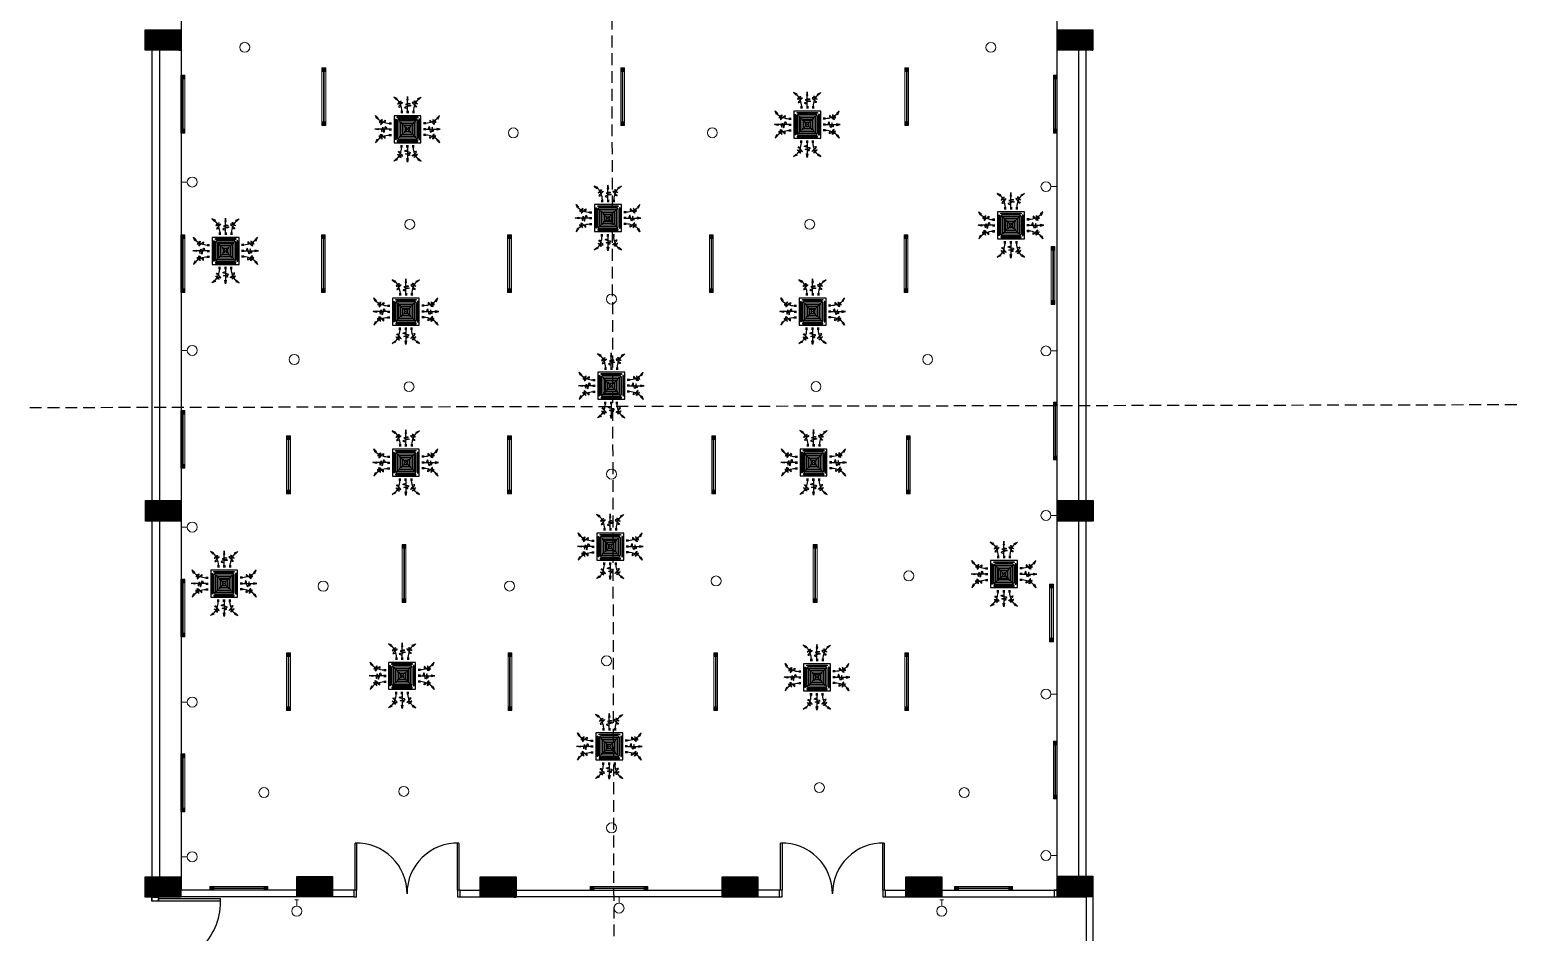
# Model space of a CAD drawing. Header units: inches. Extents: x 535 to 3103, y 2999 to 4393.
# Drawn here: x 2304 to 3103, y 3528 to 4012 of the extents above; entities that cross this region are included whole.
import ezdxf

# ---------------------------------------------------------------- set-up
doc = ezdxf.new("R2010")
doc.units = ezdxf.units.IN
doc.header["$MEASUREMENT"] = 0
doc.linetypes.add('HIDDEN', pattern=[9.525, 6.35, -3.175])
for name, color, linetype in [('AIR', 7, 'Continuous'), ('AIR-00', 8, 'Continuous'), ('AIR-01', 105, 'Continuous'), ('AIR-02', 2, 'Continuous'), ('AIR-04', 40, 'Continuous'), ('Column', 6, 'Continuous'), ('Conduit', 11, 'Continuous'), ('Door', 130, 'Continuous'), ('Wall', 3, 'Continuous'), ('Walls', 3, 'Continuous')]:
    doc.layers.add(name, color=color, linetype=linetype)
doc.layers.add('E. Fixture', color=6, linetype='Continuous', lineweight=20)
doc.layers.add('HATCH', color=251, linetype='Continuous', lineweight=5)

# ---------------------------------------------------------------- blocks, each defined once
blk = doc.blocks.new('oo')
at = {"layer": 'E. Fixture', "lineweight": 15}
for p, q in [((755.2, 589.1), (809.2, 589.1)), ((755.2, 589), (809.2, 589)), ((755.2, 589), (809.2, 589)), ((755.2, 588.9), (809.2, 588.9)), ((755.2, 588.8), (809.2, 588.8)), ((755.2, 588.6), (809.2, 588.6)), ((755.2, 588.6), (809.2, 588.6)), ((755.2, 588.5), (809.2, 588.5)), ((755.2, 588.4), (809.2, 588.4)), ((755.2, 588.4), (809.2, 588.4))]:
    blk.add_line(p, q, dxfattribs=at)
at = {"layer": 'E. Fixture', "color": 5, "lineweight": 15}
blk.add_lwpolyline([(751.2, 590.8), (813.2, 590.8), (813.2, 586.8), (751.2, 586.8), (751.2, 590.8)], dxfattribs=at)
at = {"layer": 'HATCH', "lineweight": 15}
for points in [[(751.2, 590.8), (755.2, 590.8), (755.2, 586.8), (751.2, 586.8)], [(751.6, 590.4), (754.9, 590.4), (754.9, 587.1), (751.6, 587.1)], [(751.9, 590.1), (754.6, 590.1), (754.6, 587.4), (751.9, 587.4)], [(752.2, 589.8), (754.2, 589.8), (754.2, 587.8), (752.2, 587.8)], [(752.6, 589.4), (753.9, 589.4), (753.9, 588.1), (752.6, 588.1)], [(752.9, 589.1), (753.6, 589.1), (753.6, 588.4), (752.9, 588.4)], [(813.2, 590.8), (809.2, 590.8), (809.2, 586.8), (813.2, 586.8)], [(812.8, 590.4), (809.5, 590.4), (809.5, 587.1), (812.8, 587.1)], [(812.5, 590.1), (809.8, 590.1), (809.8, 587.4), (812.5, 587.4)], [(812.2, 589.8), (810.2, 589.8), (810.2, 587.8), (812.2, 587.8)], [(811.8, 589.4), (810.5, 589.4), (810.5, 588.1), (811.8, 588.1)], [(811.5, 589.1), (810.8, 589.1), (810.8, 588.4), (811.5, 588.4)]]:
    blk.add_lwpolyline(points, close=True, dxfattribs=at)
blk = doc.blocks.new('FCU-13000P (CASSETTE SPLIT)')
at = {"layer": 'AIR-00', "ltscale": 3}
for p, q in [((0, 0.523), (0, 1)), ((-0.193, 0.558), (-0.193, 0.487)), ((-0.162, 0.558), (-0.162, 0.487)), ((-0.016, 0.558), (-0.016, 0.487)), ((0.016, 0.558), (0.016, 0.487)), ((0.162, 0.558), (0.162, 0.487)), ((0.193, 0.558), (0.193, 0.487)), ((-0.523, 0), (-1, 0)), ((-0.558, 0.193), (-0.487, 0.193)), ((-0.558, 0.162), (-0.487, 0.162)), ((-0.558, 0.016), (-0.487, 0.016)), ((0.558, 0.193), (0.487, 0.193)), ((0.558, 0.162), (0.487, 0.162)), ((0.558, 0.016), (0.487, 0.016)), ((0.523, 0), (1, 0)), ((-0.558, -0.016), (-0.487, -0.016)), ((-0.558, -0.162), (-0.487, -0.162)), ((-0.558, -0.193), (-0.487, -0.193)), ((0.558, -0.016), (0.487, -0.016)), ((0.558, -0.162), (0.487, -0.162)), ((0.558, -0.193), (0.487, -0.193)), ((-0.193, -0.558), (-0.193, -0.487)), ((-0.162, -0.558), (-0.162, -0.487)), ((-0.016, -0.558), (-0.016, -0.487)), ((0, -0.523), (0, -1)), ((0.016, -0.558), (0.016, -0.487)), ((0.162, -0.558), (0.162, -0.487)), ((0.193, -0.558), (0.193, -0.487))]:
    blk.add_line(p, q, dxfattribs=at)
at = {"layer": 'AIR-00'}
for p, q in [((0.295, -0.295), (-0.295, 0.295)), ((0.295, 0.295), (-0.295, -0.295))]:
    blk.add_line(p, q, dxfattribs=at)
at = {"layer": 'AIR-00', "ltscale": 3}
for points in [[(-0.335, 0.895), (-0.311, 0.932), (-0.416, 0.973)], [(-0.022, 0.89), (0.022, 0.89), (0, 1)], [(0.335, 0.895), (0.311, 0.932), (0.416, 0.973)], [(-0.89, 0.022), (-0.89, -0.022), (-1, 0)], [(-0.895, 0.335), (-0.932, 0.311), (-0.973, 0.416)], [(0.89, 0.022), (0.89, -0.022), (1, 0)], [(0.895, 0.335), (0.932, 0.311), (0.973, 0.416)], [(-0.895, -0.335), (-0.932, -0.311), (-0.973, -0.416)], [(0.895, -0.335), (0.932, -0.311), (0.973, -0.416)], [(-0.335, -0.895), (-0.311, -0.932), (-0.416, -0.973)], [(-0.022, -0.89), (0.022, -0.89), (0, -1)], [(0.335, -0.895), (0.311, -0.932), (0.416, -0.973)]]:
    blk.add_lwpolyline(points, close=True, dxfattribs=at)
at = {"layer": 'AIR-00'}
for points in [[(-0.323, 0.914, -0.171809), (-0.178, 0.558), (-0.178, 0.522)], [(0.323, 0.914, 0.171809), (0.178, 0.558), (0.178, 0.522)], [(-0.914, 0.323, 0.171809), (-0.558, 0.178), (-0.522, 0.178)], [(0.914, 0.323, -0.171809), (0.558, 0.178), (0.522, 0.178)], [(-0.914, -0.323, -0.171809), (-0.558, -0.178), (-0.522, -0.178)], [(0.914, -0.323, 0.171809), (0.558, -0.178), (0.522, -0.178)], [(-0.323, -0.914, 0.171809), (-0.178, -0.558), (-0.178, -0.522)], [(0.323, -0.914, -0.171809), (0.178, -0.558), (0.178, -0.522)]]:
    blk.add_lwpolyline(points, format="xyb", dxfattribs=at)
for points in [[(-0.26, -0.26), (0.26, -0.26), (0.26, 0.26), (-0.26, 0.26)], [(-0.21, -0.21), (0.21, -0.21), (0.21, 0.21), (-0.21, 0.21)], [(-0.16, -0.16), (0.16, -0.16), (0.16, 0.16), (-0.16, 0.16)], [(-0.11, -0.11), (0.11, -0.11), (0.11, 0.11), (-0.11, 0.11)], [(-0.06, -0.06), (0.06, -0.06), (0.06, 0.06), (-0.06, 0.06)]]:
    blk.add_lwpolyline(points, close=True, dxfattribs=at)
at = {"layer": 'AIR-00', "ltscale": 3}
for points in [[(-0.268, 0.84), (-0.231, 0.852), (-0.134, 0.882), (-0.422, 0.704), (0.005, 0.903), (-0.358, 0.645), (-0.239, 0.678), (-0.199, 0.69)], [(0.268, 0.84), (0.231, 0.852), (0.134, 0.882), (0.422, 0.704), (-0.005, 0.903), (0.358, 0.645), (0.239, 0.678), (0.199, 0.69)], [(-0.84, 0.268), (-0.852, 0.231), (-0.882, 0.134), (-0.704, 0.422), (-0.903, -0.005), (-0.645, 0.358), (-0.678, 0.239), (-0.69, 0.199)], [(0.84, 0.268), (0.852, 0.231), (0.882, 0.134), (0.704, 0.422), (0.903, -0.005), (0.645, 0.358), (0.678, 0.239), (0.69, 0.199)], [(-0.84, -0.268), (-0.852, -0.231), (-0.882, -0.134), (-0.704, -0.422), (-0.903, 0.005), (-0.645, -0.358), (-0.678, -0.239), (-0.69, -0.199)], [(0.84, -0.268), (0.852, -0.231), (0.882, -0.134), (0.704, -0.422), (0.903, 0.005), (0.645, -0.358), (0.678, -0.239), (0.69, -0.199)], [(-0.268, -0.84), (-0.231, -0.852), (-0.134, -0.882), (-0.422, -0.704), (0.005, -0.903), (-0.358, -0.645), (-0.239, -0.678), (-0.199, -0.69)], [(0.268, -0.84), (0.231, -0.852), (0.134, -0.882), (0.422, -0.704), (-0.005, -0.903), (0.358, -0.645), (0.239, -0.678), (0.199, -0.69)]]:
    blk.add_open_spline(points, degree=3, knots=[0.0032834, 0.0032834, 0.0032834, 0.0032834, 0.0712567, 0.1924075, 0.3347111, 0.5062145, 0.5813292, 0.5813292, 0.5813292, 0.5813292], dxfattribs=at)
for points in [[(0, 0.8), (0.077, 0.776), (-0.058, 0.755), (0.098, 0.718), (-0.087, 0.663), (0, 0.631)], [(-0.8, 0), (-0.776, -0.077), (-0.755, 0.058), (-0.718, -0.098), (-0.663, 0.087), (-0.631, 0)], [(0.8, 0), (0.776, -0.077), (0.755, 0.058), (0.718, -0.098), (0.663, 0.087), (0.631, 0)], [(0, -0.8), (0.077, -0.776), (-0.058, -0.755), (0.098, -0.718), (-0.087, -0.663), (0, -0.631)]]:
    blk.add_spline(points, degree=3, dxfattribs=at)
for points in [[(-0.416, 0.973), (-0.335, 0.895), (-0.311, 0.932)], [(0, 1), (-0.022, 0.89), (0.022, 0.89)], [(0.416, 0.973), (0.335, 0.895), (0.311, 0.932)], [(-1, 0), (-0.89, 0.022), (-0.89, -0.022)], [(-0.973, 0.416), (-0.895, 0.335), (-0.932, 0.311)], [(1, 0), (0.89, 0.022), (0.89, -0.022)], [(0.973, 0.416), (0.895, 0.335), (0.932, 0.311)], [(-0.973, -0.416), (-0.895, -0.335), (-0.932, -0.311)], [(0.973, -0.416), (0.895, -0.335), (0.932, -0.311)], [(-0.416, -0.973), (-0.335, -0.895), (-0.311, -0.932)], [(0, -1), (-0.022, -0.89), (0.022, -0.89)], [(0.416, -0.973), (0.335, -0.895), (0.311, -0.932)]]:
    blk.add_solid(points, dxfattribs=at)
at = {"layer": 'AIR-01'}
for points in [[(-0.373, 0.31), (-0.348, 0.31), (-0.348, -0.31), (-0.373, -0.31)], [(-0.31, 0.372), (0.31, 0.372), (0.31, 0.348), (-0.31, 0.348)], [(0.372, 0.31), (0.348, 0.31), (0.348, -0.31), (0.372, -0.31)], [(-0.31, -0.373), (0.31, -0.373), (0.31, -0.348), (-0.31, -0.348)]]:
    blk.add_lwpolyline(points, close=True, dxfattribs=at)
at = {"layer": 'AIR-02'}
blk.add_lwpolyline([(-0.26, -0.31), (0.26, -0.31, 0.414214), (0.31, -0.26), (0.31, 0.26, 0.414214), (0.26, 0.31), (-0.26, 0.31, 0.414214), (-0.31, 0.26), (-0.31, -0.26, 0.414214)], format="xyb", close=True, dxfattribs=at)
at = {"layer": 'AIR-04'}
blk.add_lwpolyline([(-0.41, -0.41), (0.41, -0.41), (0.41, 0.41), (-0.41, 0.41)], close=True, dxfattribs=at)

msp = doc.modelspace()

# ---------------------------------------------------------------- hatches: boundary and pattern name
at = {"layer": 'Column'}
h = msp.add_hatch(dxfattribs=at)
h.set_pattern_fill('ANSI31', color=256)
h.set_pattern_definition([(45, (1045.01603, 21.92042), (-0.0883883476, 0.0883883476), [])])
h.paths.add_polyline_path([(2385.03, 4381.82), (2385.03, 4392.81), (2365.87, 4392.81), (2365.87, 4381.82)])
h.paths.add_polyline_path([(2385.03, 4277.36), (2385.03, 4288.35), (2365.87, 4288.35), (2365.87, 4277.36)])
h.paths.add_polyline_path([(2854.61, 4392.81), (2854.61, 4389.3), (2854.62, 4389.3), (2854.62, 4381.82), (2873.76, 4381.82), (2873.76, 4392.81)])
h.paths.add_polyline_path([(2854.74, 4288.71), (2854.74, 4277.72), (2873.89, 4277.72), (2873.89, 4288.71)])
h.paths.add_polyline_path([(2854.64, 4011.67), (2854.64, 4000.69), (2873.79, 4000.69), (2873.79, 4011.67)])
h.paths.add_polyline_path([(2854.62, 4073.15), (2854.62, 4062.16), (2873.77, 4062.16), (2873.77, 4073.15)])
h.paths.add_polyline_path([(2873.94, 3759.5), (2854.79, 3759.5), (2854.79, 3748.52), (2873.94, 3748.52)])
h.paths.add_polyline_path([(2873.76, 3558.15), (2854.62, 3558.15), (2854.62, 3550.74), (2854.6, 3547.16), (2873.76, 3547.16)])
h.paths.add_polyline_path([(2792.75, 3557.97), (2773.59, 3557.97), (2773.59, 3546.99), (2792.75, 3546.99)])
h.paths.add_polyline_path([(2694.18, 3557.97), (2675.03, 3557.97), (2675.03, 3546.99), (2694.18, 3546.99)])
h.paths.add_polyline_path([(2564.59, 3557.97), (2545.44, 3557.97), (2545.44, 3546.99), (2564.59, 3546.99)])
h.paths.add_polyline_path([(2466.2, 3547.14), (2466.2, 3550.74), (2466.25, 3558.13), (2447.09, 3558.13), (2447.09, 3547.14)])
h.paths.add_polyline_path([(2385.03, 3546.99), (2385.03, 3557.97), (2365.87, 3557.97), (2365.87, 3546.99)])
h.paths.add_polyline_path([(2365.94, 3748.52), (2385.04, 3748.52), (2385.04, 3759.5), (2365.94, 3759.5)])
h.paths.add_polyline_path([(2365.9, 4000.69), (2385.04, 4000.69), (2385.04, 4011.67), (2375.47, 4011.67), (2365.9, 4011.66)])
h.paths.add_polyline_path([(2385.03, 4062.16), (2385.03, 4073.15), (2365.88, 4073.15), (2365.88, 4062.16)])

# ---------------------------------------------------------------- linework, layer by layer
for points in [[(2365.9, 4011.67), (2385.05, 4011.67), (2385.05, 4000.69), (2365.9, 4000.69)], [(2854.64, 4011.67), (2873.79, 4011.67), (2873.79, 4000.69), (2854.64, 4000.69)], [(2365.94, 3759.5), (2385.1, 3759.5), (2385.1, 3748.52), (2365.94, 3748.52)], [(2854.79, 3759.5), (2873.94, 3759.5), (2873.94, 3748.52), (2854.79, 3748.52)], [(2365.87, 3557.97), (2385.03, 3557.97), (2385.03, 3546.99), (2365.87, 3546.99)], [(2447.09, 3558.13), (2466.25, 3558.13), (2466.25, 3547.14), (2447.09, 3547.14)], [(2545.44, 3557.97), (2564.59, 3557.97), (2564.59, 3546.99), (2545.44, 3546.99)], [(2675.03, 3557.97), (2694.18, 3557.97), (2694.18, 3546.99), (2675.03, 3546.99)], [(2773.59, 3557.97), (2792.75, 3557.97), (2792.75, 3546.99), (2773.59, 3546.99)], [(2854.6, 3558.15), (2873.76, 3558.15), (2873.76, 3547.16), (2854.6, 3547.16)]]:
    msp.add_lwpolyline(points, close=True, dxfattribs=at)
at = {"layer": 'Conduit', "linetype": 'HIDDEN'}
for p, q in [((2615.83, 4037.18), (2617.05, 3493.74)), ((2304, 3809.34), (3102.79, 3810.91))]:
    msp.add_line(p, q, dxfattribs=at)
at = {"layer": 'Door'}
for p, q in [((2506.17, 3548.81), (2506.17, 3549.07)), ((2734.19, 3548.81), (2734.19, 3549.07))]:
    msp.add_line(p, q, dxfattribs=at)
for points in [[(2479.17, 3575.94), (2479.17, 3550.74), (2478.4, 3550.74), (2478.4, 3575.93)], [(2533.93, 3575.93), (2533.93, 3550.74), (2533.16, 3550.74), (2533.16, 3575.94)], [(2707.19, 3575.94), (2707.19, 3550.74), (2706.42, 3550.74), (2706.42, 3575.93)], [(2761.95, 3575.93), (2761.95, 3550.74), (2761.18, 3550.74), (2761.18, 3575.94)], [(2406.28, 3544.84), (2373.04, 3544.84), (2373.04, 3546.27), (2406.25, 3546.27)]]:
    msp.add_lwpolyline(points, dxfattribs=at)
for points in [[(2373.04, 3546.99), (2373.04, 3544.84), (2369.44, 3544.84), (2369.44, 3546.99)], [(2479.17, 3550.74), (2477.64, 3550.74), (2477.64, 3547.14), (2479.17, 3547.14)], [(2534.69, 3550.74), (2533.17, 3550.74), (2533.17, 3547.14), (2534.69, 3547.14)], [(2707.19, 3550.74), (2705.66, 3550.74), (2705.66, 3547.14), (2707.19, 3547.14)], [(2762.71, 3550.74), (2761.19, 3550.74), (2761.19, 3547.14), (2762.71, 3547.14)], [(2854.6, 3550.74), (2853.08, 3550.74), (2853.08, 3547.14), (2854.6, 3547.14)]]:
    msp.add_lwpolyline(points, close=True, dxfattribs=at)
for centre, radius, start, end in [((2479.17, 3548.94), 27, 359.72571, 91.62793), ((2533.17, 3548.94), 27, 88.3842, 180), ((2707.19, 3548.94), 27, 359.72571, 91.62793), ((2761.19, 3548.94), 27, 88.3842, 180), ((2371.24, 3544.84), 35.04, 270, 2.32905)]:
    msp.add_arc(centre, radius, start, end, dxfattribs=at)
at = {"layer": 'E. Fixture', "lineweight": 5}
for p, q in [((2385.04, 3931.14), (2385.04, 3929.12)), ((2388.37, 3930.13), (2385.04, 3930.13)), ((2851.28, 3927.65), (2854.62, 3927.65)), ((2854.62, 3926.64), (2854.62, 3928.66)), ((2385.04, 3840.91), (2385.04, 3838.89)), ((2388.37, 3839.9), (2385.04, 3839.9)), ((2851.28, 3839.61), (2854.62, 3839.61)), ((2854.62, 3838.6), (2854.62, 3840.62)), ((2851.28, 3751.5), (2854.62, 3751.5)), ((2854.62, 3750.49), (2854.62, 3752.51)), ((2385.04, 3746.25), (2385.04, 3744.23)), ((2388.37, 3745.24), (2385.04, 3745.24)), ((2385.04, 3652.5), (2385.04, 3650.48)), ((2388.37, 3651.49), (2385.04, 3651.49)), ((2851.28, 3655.81), (2854.62, 3655.81)), ((2854.62, 3654.8), (2854.62, 3656.82)), ((2385.04, 3569.64), (2385.04, 3567.62)), ((2388.37, 3568.63), (2385.04, 3568.63)), ((2851.28, 3569.29), (2854.62, 3569.29)), ((2854.62, 3568.28), (2854.62, 3570.3)), ((2618.8, 3547.14), (2620.82, 3547.14)), ((2619.81, 3543.81), (2619.81, 3547.14)), ((2446.08, 3545.48), (2448.1, 3545.48)), ((2447.09, 3542.14), (2447.09, 3545.48)), ((2791.74, 3545.48), (2793.76, 3545.48)), ((2792.75, 3542.14), (2792.75, 3545.48))]:
    msp.add_line(p, q, dxfattribs=at)
for centre in [(2419.23, 4002.31), (2819.12, 4002.29), (2563.16, 3956.45), (2669.81, 3956.51), (2391.04, 3930.13), (2848.62, 3927.65), (2507.65, 3907.45), (2721.99, 3907.5), (2615.73, 3867.42), (2391.04, 3839.9), (2848.62, 3839.61), (2445.71, 3835.04), (2785.22, 3835.09), (2507.25, 3820.49), (2725.38, 3820.54), (2615.81, 3773.65), (2391.04, 3745.24), (2848.62, 3751.5), (2461.24, 3713.62), (2561.14, 3713.67), (2671.84, 3716.39), (2775.11, 3719.11), (2613.11, 3673.64), (2848.62, 3655.81), (2391.04, 3651.49), (2429.51, 3603.05), (2504.44, 3603.67), (2727.18, 3605.69), (2804.8, 3603), (2615.8, 3584.11), (2391.04, 3568.63), (2848.62, 3569.29), (2447.09, 3539.48), (2619.81, 3541.14), (2792.75, 3539.48)]:
    msp.add_circle(centre, 2.67, dxfattribs=at)
at = {"layer": 'Wall'}
for p, q in [((2369.44, 3546.99), (2369.44, 3544.84)), ((2477.64, 3550.74), (2466.25, 3550.74)), ((2477.64, 3547.14), (2466.25, 3547.14)), ((2534.69, 3550.74), (2545.44, 3550.74)), ((2534.69, 3547.14), (2545.44, 3547.14)), ((2705.66, 3550.74), (2694.23, 3550.74)), ((2694.23, 3547.14), (2705.66, 3547.14)), ((2762.71, 3550.74), (2773.44, 3550.74)), ((2762.71, 3547.14), (2773.44, 3547.14)), ((2870.22, 3547.14), (2870.22, 3461.02)), ((2873.86, 3461.02), (2873.86, 3547.16))]:
    msp.add_line(p, q, dxfattribs=at)
at = {"layer": 'Wall', "ltscale": 3}
for p, q in [((2466.2, 3547.14), (2385.03, 3547.14)), ((2447.09, 3550.74), (2385.04, 3550.74)), ((2773.44, 3547.14), (2773.44, 3550.74)), ((2773.44, 3550.74), (2773.59, 3550.74)), ((2773.44, 3547.14), (2773.59, 3547.14)), ((2792.75, 3550.74), (2854.62, 3550.74)), ((2792.75, 3547.14), (2870.22, 3547.14))]:
    msp.add_line(p, q, dxfattribs=at)
for points in [[(2385.04, 4016.48), (2385.04, 3550.74)], [(2854.62, 3550.74), (2854.62, 4016.48)], [(2369.44, 4000.69), (2369.44, 3759.5)], [(2373.44, 4000.69), (2373.44, 3759.5)], [(2866.22, 3759.5), (2866.22, 4000.69)], [(2870.22, 3759.5), (2870.22, 4000.69)], [(2369.44, 3748.52), (2369.44, 3557.97)], [(2373.44, 3748.52), (2373.44, 3557.97)], [(2866.22, 3558.15), (2866.22, 3748.52)], [(2870.22, 3558.15), (2870.22, 3748.52)]]:
    msp.add_lwpolyline(points, dxfattribs=at)
at = {"layer": 'Walls'}
for p, q in [((2675.03, 3547.14), (2564.59, 3547.14)), ((2675.03, 3547.14), (2564.59, 3547.14)), ((2694.23, 3547.14), (2694.18, 3547.14))]:
    msp.add_line(p, q, dxfattribs=at)
for points in [[(2564.59, 3550.74), (2675.03, 3550.74)], [(2694.18, 3550.74), (2694.23, 3550.74), (2694.23, 3547.14)]]:
    msp.add_lwpolyline(points, dxfattribs=at)

# ---------------------------------------------------------------- block references
at = {"lineweight": 5, "xscale": 0.5, "yscale": 0.5, "zscale": 0.5, "rotation": 90}
for p in [(2680.42, 3580.78), (2755.99, 3584.73), (2916.11, 3584.73), (3068.39, 3584.73), (3148, 3580.78), (2680.42, 3495.26), (2755.73, 3495.26), (2855.51, 3495.26), (2963.74, 3495.26), (3068.07, 3495.26), (3146.83, 3488.99), (3148, 3405.66), (2680.42, 3401.18), (2737.04, 3387.53), (2855.51, 3387.53), (2964.87, 3387.53), (3069.24, 3387.53), (2799.02, 3329.28), (3019.34, 3329.28), (2680.42, 3310.81), (3146, 3308.12), (2737.04, 3271.31), (2855.72, 3271.31), (2966.04, 3271.31), (3068.41, 3271.31), (3148, 3224.01), (2680.42, 3217.14)]:
    msp.add_blockref('oo', p, dxfattribs=at)
at = {"lineweight": 5, "xscale": 0.5, "yscale": 0.5, "zscale": 0.5}
for p in [(2024.96, 3257.36), (2228.71, 3257.36), (2424.08, 3257.36)]:
    msp.add_blockref('oo', p, dxfattribs=at)
at = {"layer": 'AIR', "xscale": 17.59469228073295, "yscale": 17.59469228073295, "zscale": 17.59469228073295}
for p in [(2720.67, 3960.89), (2506.43, 3958.43), (2613.88, 3910.84), (2829.83, 3906.93), (2408.91, 3893.24), (2505.56, 3860.69), (2723.57, 3860.69), (2615.63, 3820.97), (2505.52, 3779.79), (2724.04, 3779.87), (2615.1, 3734.82), (2408.16, 3714.99), (2826.08, 3720.09), (2503.53, 3665.58), (2725.9, 3664.79), (2614.58, 3627.75)]:
    msp.add_blockref('FCU-13000P (CASSETTE SPLIT)', p, dxfattribs=at)

doc.saveas('drawing.dxf')
